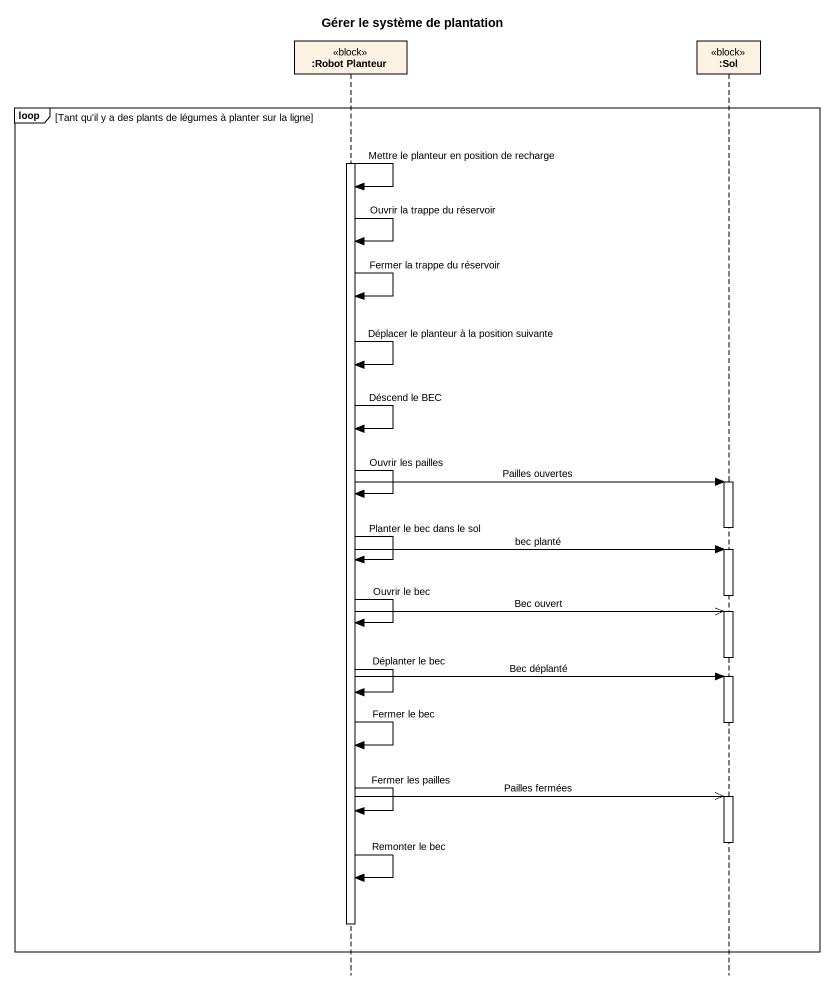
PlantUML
@startuml
title Gérer le système de plantation
hide footbox
participant ":Robot Planteur" as Robot_Planteur <<block>>
participant ":Sol" as Sol <<block>>

loop Tant qu'il y a des plants de légumes à planter sur la ligne
  activate Robot_Planteur
  Robot_Planteur -> Robot_Planteur : Mettre le planteur en position de recharge
  Robot_Planteur -> Robot_Planteur : Ouvrir la trappe du réservoir
  Robot_Planteur -> Robot_Planteur : Fermer la trappe du réservoir
  Robot_Planteur -> Robot_Planteur : Déplacer le planteur à la position suivante
  Robot_Planteur -> Robot_Planteur : Déscend le BEC
  Robot_Planteur -> Sol : Pailles ouvertes
  activate Sol
  Robot_Planteur -> Robot_Planteur : Ouvrir les pailles
  deactivate Sol
  Robot_Planteur -> Sol : bec planté
  activate Sol
  Robot_Planteur -> Robot_Planteur : Planter le bec dans le sol
  deactivate Sol
  Robot_Planteur ->> Sol : Bec ouvert
  activate Sol
  Robot_Planteur -> Robot_Planteur : Ouvrir le bec
  deactivate Sol
  Robot_Planteur -> Sol : Bec déplanté
  activate Sol
  Robot_Planteur -> Robot_Planteur : Déplanter le bec
  deactivate Sol
  Robot_Planteur -> Robot_Planteur : Fermer le bec
  Robot_Planteur ->> Sol : Pailles fermées
  activate Sol
  Robot_Planteur -> Robot_Planteur : Fermer les pailles
  deactivate Sol
  Robot_Planteur -> Robot_Planteur : Remonter le bec
  deactivate Robot_Planteur
end
@enduml
